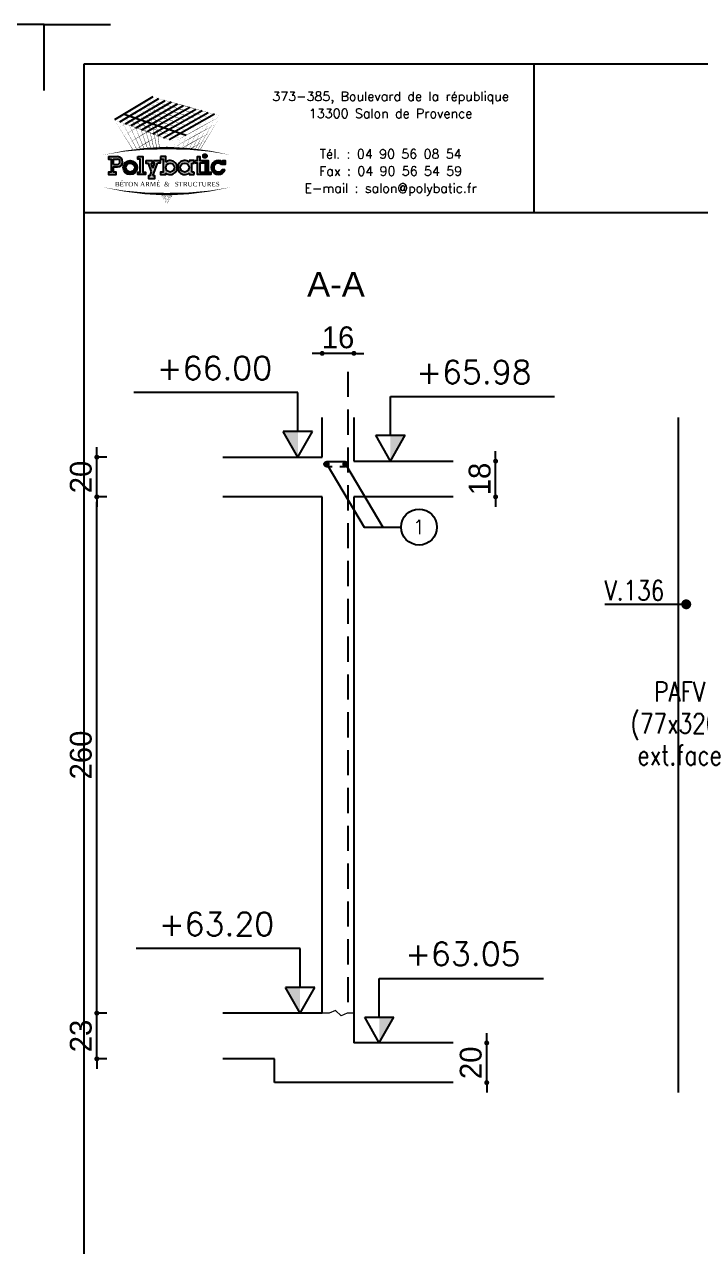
# Model space of a CAD drawing. Header units: metres. Extents: x -5618 to 118954, y -306 to 4637.
# Drawn here: x 44352 to 44693, y 978 to 1594 of the extents above; entities that cross this region are included whole.
import ezdxf
from ezdxf.enums import TextEntityAlignment as Align

# ---------------------------------------------------------------- set-up
doc = ezdxf.new("R2010")
doc.units = ezdxf.units.M
doc.linetypes.add('CACHEX2', pattern=[19.05, 12.7, -6.35])
for name, color, linetype in [('COTATION', 1, 'Continuous'), ('GO-FER-HA', 140, 'Continuous'), ('GO-TEXTE', 9, 'Continuous'), ('K_ENT_M_Building_V.76', 7, 'Continuous'), ('STR_COTATION', 1, 'Continuous'), ('STR_TS_TXT', 7, 'Continuous'), ('STR_VOI-POT', 6, 'Continuous')]:
    doc.layers.add(name, color=color, linetype=linetype)
doc.layers.add('Kofragna_forma', color=7, linetype='Continuous', lineweight=70)
doc.styles.add('GrDimensions', font='simplex.shx')
doc.styles.add('POLYBATIC', font='TIMES.TTF')
doc.styles.add('schéma', font='simplex.shx')
doc.styles.add('TEXTE', font='romans.shx')
doc.styles.add('TEXTE TS', font='romans.shx', dxfattribs={"width": 0.7, "oblique": 15})
doc.styles.add('TEXTEBA', font='ARIAL.TTF')
doc.dimstyles.new('COUPE-20', dxfattribs={"dimscale": 0.5, "dimtxt": 22, "dimasz": 5, "dimexe": 0.05, "dimexo": 0, "dimgap": 5, "dimtad": 1, "dimdec": 0, "dimdsep": 46, "dimtxsty": 'Standard', "dimblk1": 'DOT', "dimblk2": 'DOT', "dimsah": 1, "dimcen": 0, "dimdle": 150, "dimclrd": 1, "dimclre": 1, "dimclrt": 7, "dimadec": 0, "dimazin": 0, "dimtfac": 1, "dimtdec": 0, "dimtix": 1, "dimtmove": 2, "dimatfit": 3, "dimldrblk": 'DOT', "dimfxl": 0, "dimtvp": 1, "dimtolj": 1, "dimtzin": 0, "dimarcsym": 0})

# ---------------------------------------------------------------- blocks, each defined once
blk = doc.blocks.new('A$C492E529B')
h = blk.add_hatch(color=256)
h.paths.add_polyline_path([(-1.983, 0.1), (-2.083, 0.1), (-2.083, 0.3), (-1.933, 0.3, 1), (-1.933, 0.7), (-2.283, 0.7), (-2.283, 0.6), (-2.183, 0.6), (-2.183, 0.1), (-2.283, 0.1), (-2.283, 0), (-1.983, 0)])
h.paths.add_polyline_path([(-2.083, 0.4), (-2.083, 0.6), (-1.933, 0.6, -1), (-1.933, 0.4)], flags=16)
h = blk.add_hatch(color=256)
h.paths.add_polyline_path([(-1.158, 0.275, 1), (-1.708, 0.275, 1)])
h.paths.add_polyline_path([(-1.608, 0.275, -1), (-1.258, 0.275, -1)], flags=16)
for color, points in [(256, [(-0.938, 0.7), (-1.138, 0.7), (-1.138, 0.6), (-1.038, 0.6), (-1.038, 0.1), (-1.138, 0.1), (-1.138, 0), (-0.838, 0), (-0.838, 0.1), (-0.938, 0.1)]), (256, [(-0.367, 0.45), (-0.268, 0.45), (-0.268, 0.55), (-0.523, 0.55), (-0.523, 0.45), (-0.473, 0.45), (-0.543, 0.253), (-0.612, 0.45), (-0.562, 0.45), (-0.562, 0.55), (-0.818, 0.55), (-0.818, 0.45), (-0.718, 0.45), (-0.595, 0.101), (-0.648, -0.05), (-0.718, -0.05), (-0.718, -0.15), (-0.468, -0.15), (-0.468, -0.05), (-0.543, -0.05)]), (256, [(1.393, 0.55), (1.292, 0.55), (1.292, 0.7), (1.193, 0.7), (1.193, 0.55), (1.093, 0.55), (1.093, 0.45), (1.193, 0.45), (1.193, 0), (1.393, 0), (1.393, 0.1), (1.292, 0.1), (1.292, 0.45), (1.393, 0.45)]), (140, [(1.413, 0.725, 1), (1.563, 0.725, 1)]), (256, [(1.613, 0.55), (1.413, 0.55), (1.413, 0.45), (1.513, 0.45), (1.513, 0.1), (1.413, 0.1), (1.413, 0), (1.712, 0), (1.712, 0.1), (1.613, 0.1)]), (256, [(2.13, 0.4), (2.283, 0.4), (2.283, 0.55), (2.183, 0.55), (2.183, 0.487, 3.359496), (2.272, 0.2), (2.166, 0.2, -3.125802)])]:
    blk.add_hatch(color=color).paths.add_polyline_path(points)
h = blk.add_hatch(color=256)
h.paths.add_polyline_path([(-0.047, 0.487), (-0.047, 0.7), (-0.248, 0.7), (-0.248, 0.6), (-0.147, 0.6), (-0.147, 0.1), (-0.248, 0.1), (-0.248, 0), (-0.047, 0), (-0.047, 0.063, 2.12132)])
h.paths.add_polyline_path([(-0.047, 0.275, -1), (0.303, 0.275, -1)], flags=16)
h = blk.add_hatch(color=256)
h.paths.add_polyline_path([(1.073, 0.1), (0.973, 0.1), (0.973, 0.45), (1.073, 0.45), (1.073, 0.55), (0.873, 0.55), (0.873, 0.487, 2.12132), (0.873, 0.063), (0.873, 0), (1.073, 0)])
h.paths.add_polyline_path([(0.523, 0.275, -1), (0.873, 0.275, -1)], flags=16)
for p, q in [((0.873, 0.55), (0.873, 0.487)), ((1.073, 0.55), (0.873, 0.55)), ((1.073, 0.45), (1.073, 0.55)), ((-0.595, 0.101), (-0.718, 0.45)), ((-0.648, -0.05), (-0.595, 0.101)), ((-0.543, 0.253), (-0.612, 0.45)), ((-0.543, -0.05), (-0.367, 0.45)), ((-0.543, 0.253), (-0.473, 0.45)), ((0.873, 0.063), (0.873, 0)), ((0.973, 0.1), (0.973, 0.45)), ((0.973, 0.45), (1.073, 0.45)), ((1.073, 0.1), (0.973, 0.1)), ((1.073, 0), (1.073, 0.1)), ((2.166, 0.2), (2.272, 0.2)), ((0.873, 0), (1.073, 0))]:
    blk.add_line(p, q)
for points in [[(-2.283, 0.7), (-1.933, 0.7)], [(-2.283, 0.7), (-2.283, 0.6), (-2.183, 0.6), (-2.183, 0.1), (-2.283, 0.1), (-2.283, 0), (-1.983, 0), (-1.983, 0.1), (-2.083, 0.1), (-2.083, 0.3), (-1.933, 0.3)], [(-2.083, 0.4), (-2.083, 0.6), (-1.933, 0.6)], [(-1.138, 0.7), (-0.938, 0.7), (-0.938, 0.1), (-0.838, 0.1), (-0.838, 0), (-1.138, 0), (-1.138, 0.1), (-1.038, 0.1), (-1.038, 0.6), (-1.138, 0.6), (-1.138, 0.7)], [(-0.818, 0.55), (-0.562, 0.55)], [(-0.818, 0.55), (-0.818, 0.45), (-0.718, 0.45)], [(-0.612, 0.45), (-0.562, 0.45), (-0.562, 0.55)], [(-0.523, 0.55), (-0.268, 0.55), (-0.268, 0.45), (-0.367, 0.45)], [(-0.473, 0.45), (-0.523, 0.45), (-0.523, 0.55)], [(-0.248, 0.7), (-0.248, 0.6), (-0.147, 0.6), (-0.147, 0.1), (-0.248, 0.1), (-0.248, 0), (-0.047, 0), (-0.047, 0.063)], [(-0.047, 0.487), (-0.047, 0.7), (-0.248, 0.7)], [(1.093, 0.55), (1.193, 0.55), (1.193, 0.7), (1.292, 0.7), (1.292, 0.55), (1.393, 0.55), (1.393, 0.45), (1.292, 0.45), (1.292, 0.1), (1.393, 0.1), (1.393, 0), (1.193, 0), (1.193, 0.45), (1.093, 0.45)], [(1.093, 0.45), (1.093, 0.55)], [(1.413, 0.45), (1.413, 0.55), (1.613, 0.55), (1.613, 0.1), (1.712, 0.1), (1.712, 0), (1.413, 0), (1.413, 0.1), (1.513, 0.1), (1.513, 0.45), (1.413, 0.45)], [(2.183, 0.487), (2.183, 0.55), (2.283, 0.55), (2.283, 0.4), (2.13, 0.4)], [(-2.083, 0.4), (-1.933, 0.4)], [(-0.648, -0.05), (-0.718, -0.05), (-0.718, -0.15), (-0.468, -0.15), (-0.468, -0.05), (-0.543, -0.05)]]:
    blk.add_lwpolyline(points)
for centre, radius in [((-1.433, 0.275), 0.275), ((-1.433, 0.275), 0.175), ((0.128, 0.275), 0.175), ((0.698, 0.275), 0.175)]:
    blk.add_circle(centre, radius)
at = {"color": 140}
blk.add_circle((1.488, 0.725), 0.075, dxfattribs=at)
for centre, radius, start, end in [((-1.933, 0.5), 0.2, 270, 90), ((-1.933, 0.5), 0.1, 270, 90), ((0.128, 0.275), 0.275, 230.4788, 129.5212), ((0.698, 0.275), 0.275, 50.4788, 309.5212), ((2.008, 0.275), 0.275, 50.4788, 344.1734), ((2.008, 0.275), 0.175, 45.5847, 334.6231)]:
    blk.add_arc(centre, radius, start, end)
blk = doc.blocks.new('POLYBATIC')
at = {"color": 140}
for p, q in [((-0.43, 3.281), (-1.602, 2.578)), ((-1.435, 2.518), (-0.241, 3.228)), ((-1.268, 2.457), (-0.053, 3.175)), ((0.135, 3.121), (-1.101, 2.397)), ((-0.934, 2.337), (0.323, 3.068)), ((-0.767, 2.276), (0.511, 3.015)), ((-1.309, 2.754), (0.586, 2.109)), ((0.7, 2.962), (-0.6, 2.216)), ((-0.433, 2.156), (0.888, 2.908)), ((1.076, 2.855), (-0.266, 2.095)), ((-0.099, 2.035), (1.264, 2.802)), ((1.452, 2.749), (0.067, 1.974))]:
    blk.add_line(p, q, dxfattribs=at)
for points in [[(-1.016, 2.93, 0.0156, 0, 0), (-0.43, 3.281, 0, 0, 0)], [(-0.391, 2.983, 0, 0.0156, 0), (-0.923, 2.663, 0, 0, 0)], [(0.122, 2.71, 0.0156, 0, 0), (-0.869, 3.018, 0, 0, 0)], [(-0.491, 1.706, 0.0136, 0, 0), (-0.869, 3.018, 0, 0, 0)], [(-0.838, 2.873, 0.0156, 0, 0), (-0.241, 3.228, 0, 0, 0)], [(0.283, 2.803, 0.0156, 0, 0), (-0.723, 3.105, 0, 0, 0)], [(-0.398, 1.71, 0.014, 0, 0), (-0.723, 3.105, 0, 0, 0)], [(-0.661, 2.816, 0.0156, 0, 0), (-0.053, 3.175, 0, 0, 0)], [(0.444, 2.896, 0.0156, 0, 0), (-0.576, 3.193, 0, 0, 0)], [(-0.309, 1.714, 0.0145, 0, 0), (-0.576, 3.193, 0, 0, 0)], [(-0.483, 2.759, 0.0156, 0, 0), (0.135, 3.121, 0, 0, 0)], [(0.605, 2.988, 0.0156, 0, 0), (-0.43, 3.281, 0, 0, 0)], [(-0.225, 1.716, 0.0149, 0, 0), (-0.43, 3.281, 0, 0, 0)], [(-0.305, 2.702, 0.0156, 0, 0), (0.323, 3.068, 0, 0, 0)], [(-0.128, 2.646, 0.0156, 0, 0), (0.511, 3.015, 0, 0, 0)], [(1.641, 2.695, 0, 0.0156, 0), (0.605, 2.988, 0, 0, 0)], [(-1.602, 2.578, 0, 0.0156, 0), (-1.016, 2.93, 0, 0, 0)], [(-1.456, 2.344, 0, 0.0156, 0), (-0.923, 2.663, 0, 0, 0)], [(-0.522, 2.339, 0.0156, 0, 0), (-1.455, 2.666, 0, 0, 0)], [(-0.913, 1.673, 0.0116, 0, 0), (-1.455, 2.666, 0, 0, 0)], [(-1.435, 2.518, 0, 0.0156, 0), (-0.838, 2.873, 0, 0, 0)], [(-0.361, 2.432, 0.0156, 0, 0), (-1.309, 2.754, 0, 0, 0)], [(-0.8, 1.684, 0.0121, 0, 0), (-1.309, 2.754, 0, 0, 0)], [(-1.268, 2.457, 0, 0.0156, 0), (-0.661, 2.816, 0, 0, 0)], [(-0.2, 2.524, 0.0156, 0, 0), (-1.162, 2.842, 0, 0, 0)], [(-0.692, 1.693, 0.0126, 0, 0), (-1.162, 2.842, 0, 0, 0)], [(-1.101, 2.397, 0, 0.0156, 0), (-0.483, 2.759, 0, 0, 0)], [(-0.039, 2.617, 0.0156, 0, 0), (-1.016, 2.93, 0, 0, 0)], [(-0.589, 1.7, 0.0131, 0, 0), (-1.016, 2.93, 0, 0, 0)], [(-0.934, 2.337, 0, 0.0156, 0), (-0.305, 2.702, 0, 0, 0)], [(-0.352, 2.685, 0, 0.0156, 0), (-0.831, 2.397, 0, 0, 0)], [(-0.767, 2.276, 0, 0.0156, 0), (-0.128, 2.646, 0, 0, 0)], [(0.937, 2.305, 0, 0.0156, 0), (-0.039, 2.617, 0, 0, 0)], [(0.05, 2.589, 0.0156, 0, 0), (0.7, 2.962, 0, 0, 0)], [(1.113, 2.402, 0, 0.0156, 0), (0.122, 2.71, 0, 0, 0)], [(0.227, 2.532, 0.0156, 0, 0), (0.888, 2.908, 0, 0, 0)], [(1.289, 2.5, 0, 0.0156, 0), (0.283, 2.803, 0, 0, 0)], [(0.405, 2.475, 0.0156, 0, 0), (1.076, 2.855, 0, 0, 0)], [(1.465, 2.598, 0, 0.0156, 0), (0.444, 2.896, 0, 0, 0)], [(0.582, 2.418, 0.0156, 0, 0), (1.264, 2.802, 0, 0, 0)], [(0.76, 2.362, 0.0156, 0, 0), (1.452, 2.749, 0, 0, 0)], [(0.937, 2.305, 0.0156, 0, 0), (1.641, 2.695, 0, 0, 0)], [(1.012, 1.663, 0.012, 0, 0), (1.641, 2.695, 0, 0, 0)], [(-0.684, 2.246, 0.0156, 0, 0), (-1.602, 2.578, 0, 0, 0)], [(-1.031, 1.66, 0.0111, 0, 0), (-1.602, 2.578, 0, 0, 0)], [(-1.31, 2.109, 0, 0.0156, 0), (-0.831, 2.397, 0, 0, 0)], [(-0.312, 2.386, 0, 0.0156, 0), (-0.739, 2.131, 0, 0, 0)], [(0.234, 1.914, 0, 0.0156, 0), (-0.684, 2.246, 0, 0, 0)], [(-0.6, 2.216, 0, 0.0156, 0), (0.05, 2.589, 0, 0, 0)], [(0.41, 2.012, 0, 0.0156, 0), (-0.522, 2.339, 0, 0, 0)], [(-0.433, 2.156, 0, 0.0156, 0), (0.227, 2.532, 0, 0, 0)], [(0.586, 2.109, 0, 0.0156, 0), (-0.361, 2.432, 0, 0, 0)], [(-0.266, 2.095, 0, 0.0156, 0), (0.405, 2.475, 0, 0, 0)], [(0.762, 2.207, 0, 0.0156, 0), (-0.2, 2.524, 0, 0, 0)], [(-0.099, 2.035, 0, 0.0156, 0), (0.582, 2.418, 0, 0, 0)], [(0.067, 1.974, 0, 0.0156, 0), (0.76, 2.362, 0, 0, 0)], [(0.234, 1.914, 0, 0.0156, 0), (0.937, 2.305, 0, 0, 0)], [(0.689, 1.693, 0.0083, 0, 0), (0.937, 2.305, 0, 0, 0)], [(0.781, 1.685, 0.00933, 0, 0), (1.113, 2.402, 0, 0, 0)], [(0.852, 2.095, 0.0156, 0, 0), (1.491, 2.45, 0, 0, 0)], [(0.865, 1.678, 0.0103, 0, 0), (1.289, 2.5, 0, 0, 0)], [(0.942, 1.67, 0.0112, 0, 0), (1.465, 2.598, 0, 0, 0)], [(-1.165, 1.875, 0, 0.0156, 0), (-0.739, 2.131, 0, 0, 0)], [(-1.019, 1.641, 0, 0.0156, 0), (-0.646, 1.864, 0, 0, 0)], [(-0.273, 2.088, 0, 0.0156, 0), (-0.646, 1.864, 0, 0, 0)], [(0.213, 1.74, 0, 0.0156, 0), (0.852, 2.095, 0, 0, 0)], [(0.21, 1.716, 0.00323, 0, 0), (0.234, 1.914, 0, 0, 0)], [(0.349, 1.712, 0.00465, 0, 0), (0.41, 2.012, 0, 0, 0)], [(0.447, 1.708, 0.00693, 0.0156, 0), (0.767, 1.886, 0, 0, 0)], [(0.474, 1.706, 0.00597, 0, 0), (0.586, 2.109, 0, 0, 0)], [(0.587, 1.7, 0.00718, 0, 0), (0.762, 2.207, 0, 0, 0)], [(0.68, 1.675, 0.0156, 0, 0), (1.193, 1.96, 0, 0, 0)], [(0.765, 1.884, 0.0156, 0, 0), (1.342, 2.205, 0, 0, 0)], [(-1.953, 1.508, 0, 0.0781, -0.053843), (0, 1.719, 0, 0, 0)], [(-0.234, 1.79, 0, 0.00638, 0), (-0.365, 1.711, 0, 0.00638, 0)], [(1.953, 1.508, 0, 0.0781, 0.053843), (0, 1.719, 0, 0, 0)], [(0.96, 1.668, 0.00293, 0, 0), (1.044, 1.715, 0, 0, 0)], [(-1.953, 0.523, 0, 0.0781, 0.053843), (0, 0.312, 0, 0, 0)], [(1.953, 0.523, 0, 0.0781, -0.053843), (0, 0.312, 0, 0, 0)], [(0, 0, 0, 0.00381, 0), (-0.195, 0.315, 0, 0.00381, 0)], [(0, 0, 0, 0.00368, 0), (-0.171, 0.314, 0, 0.00368, 0)], [(0, 0, 0, 0.00356, 0), (-0.149, 0.314, 0, 0.00356, 0)], [(0, 0, 0, 0.00345, 0), (-0.128, 0.313, 0, 0.00345, 0)], [(0, 0, 0, 0.00334, 0), (-0.109, 0.313, 0, 0.00334, 0)], [(0, 0, 0, 0.00324, 0), (-0.09, 0.313, 0, 0.00324, 0)], [(0, 0, 0, 0.00315, 0), (-0.073, 0.313, 0, 0.00315, 0)], [(0, 0, 0, 0.00306, 0), (-0.056, 0.313, 0, 0.00306, 0)], [(0, 0, 0, 0.00306, 0), (-0.056, 0.313, 0, 0.00306, 0)], [(0, 0, 0, 0.00298, 0), (-0.041, 0.313, 0, 0.00298, 0)], [(0, 0, 0, 0.0051, 0), (0.038, 0.313, 0, 0.0051, 0)], [(0, 0, 0, 0.00425, 0), (0.127, 0.313, 0, 0.00425, 0)], [(0, 0, 0, 0.00408, 0), (0.145, 0.314, 0, 0.00408, 0)], [(0, 0, 0, 0.00392, 0), (0.162, 0.314, 0, 0.00392, 0)], [(0, 0, 0, 0.00378, 0), (0.177, 0.314, 0, 0.00378, 0)], [(0, 0, 0, 0.00365, 0), (0.191, 0.315, 0, 0.00365, 0)], [(0, 0, 0, 0.00486, 0), (0.064, 0.313, 0, 0.00486, 0)], [(0, 0, 0, 0.00464, 0), (0.087, 0.313, 0, 0.00464, 0)], [(0, 0, 0, 0.00443, 0), (0.108, 0.313, 0, 0.00443, 0)]]:
    blk.add_lwpolyline(points, format="xyseb", dxfattribs=at)
at = {"color": 5, "xscale": 0.78125, "yscale": 0.78125, "zscale": 0.78125}
blk.add_blockref('A$C492E529B', (0, 0.91), dxfattribs=at)
at = {"lineweight": 60, "style": 'POLYBATIC'}
for s, p in [('BÉTON ARMÉ', (-1.587, 0.547)), ('STRUCTURES', (0.24, 0.547))]:
    blk.add_text(s, height=0.1406, dxfattribs=at).set_placement(p)
at = {"color": 140, "style": 'POLYBATIC'}
blk.add_text('&', height=0.141, dxfattribs=at).set_placement((0, 0.547), align=Align.CENTER)
blk = doc.blocks.new('ime')
at = {"layer": 'COTATION', "const_width": 2.5}
blk.add_lwpolyline([(1.25, 0, -1), (-1.25, 0, -1)], format="xyb", close=True, dxfattribs=at)
at = {"layer": 'COTATION'}
blk.add_lwpolyline([(41.09, 0), (0, 0)], dxfattribs=at)
at = {"layer": 'COTATION', "color": 7, "style": 'TEXTE TS', "width": 0.8}
blk.add_attdef('NAME', (9.08, 2), '', height=10, dxfattribs=at)
blk = doc.blocks.new('_DOT')
at = {"color": 0, "linetype": 'ByBlock'}
blk.add_line((-0.5, 0), (-1, 0), dxfattribs=at)
at = {"color": 0, "linetype": 'ByBlock', "const_width": 0.5}
blk.add_lwpolyline([(-0.25, 0, 1), (0.25, 0, 1)], format="xyb", close=True, dxfattribs=at)
blk = doc.blocks.new('*D1022')
at = {"layer": 'COTATION', "color": 1, "lineweight": -2, "ltscale": 4.5}
for p, q in [((44393.31, 1095.79), (44388.29, 1095.79)), ((44388.31, 1098.29), (44388.31, 1100.79)), ((44388.31, 1072.79), (44388.31, 1095.79)), ((44393.31, 1072.79), (44388.29, 1072.79)), ((44388.31, 1070.29), (44388.31, 1067.79))]:
    blk.add_line(p, q, dxfattribs=at)
at = {"layer": 'DEFPOINTS', "color": 0, "lineweight": -3, "ltscale": 4.5}
for p in [(44388.31, 1095.79), (44451.87, 1095.79), (44451.87, 1072.79)]:
    blk.add_point(p, dxfattribs=at)
at = {"layer": 'COTATION', "color": 1, "lineweight": -2, "ltscale": 4.5, "xscale": 2.5, "yscale": 2.5, "zscale": 2.5}
for p, rotation in [((44388.31, 1095.79), 270), ((44388.31, 1072.79), 90)]:
    blk.add_blockref('_DOT', p, dxfattribs=dict(at, rotation=rotation))
at = {"layer": 'COTATION', "color": 7, "lineweight": -3, "ltscale": 4.5, "insert": (44380.31, 1084.29), "char_height": 11, "attachment_point": 5, "rotation": 90}
blk.add_mtext('\\A1;23', dxfattribs=at)
blk = doc.blocks.new('*D1023')
at = {"layer": 'COTATION', "color": 1, "lineweight": -2, "ltscale": 4.5}
for p, q in [((44393.31, 1355.79), (44388.29, 1355.79)), ((44388.31, 1098.29), (44388.31, 1353.29)), ((44393.31, 1095.79), (44388.29, 1095.79))]:
    blk.add_line(p, q, dxfattribs=at)
at = {"layer": 'DEFPOINTS', "color": 0, "lineweight": -3, "ltscale": 4.5}
for p in [(44388.31, 1355.79), (44451.87, 1355.79), (44451.87, 1095.79)]:
    blk.add_point(p, dxfattribs=at)
at = {"layer": 'COTATION', "color": 1, "lineweight": -2, "ltscale": 4.5, "xscale": 2.5, "yscale": 2.5, "zscale": 2.5}
for p, rotation in [((44388.31, 1355.79), 90), ((44388.31, 1095.79), 270)]:
    blk.add_blockref('_DOT', p, dxfattribs=dict(at, rotation=rotation))
at = {"layer": 'COTATION', "color": 7, "lineweight": -3, "ltscale": 4.5, "insert": (44380.31, 1225.79), "char_height": 11, "attachment_point": 5, "rotation": 90}
blk.add_mtext('\\A1;260', dxfattribs=at)
blk = doc.blocks.new('*D1024')
at = {"layer": 'COTATION', "color": 1, "lineweight": -2, "ltscale": 4.5}
for p, q in [((44388.31, 1378.29), (44388.31, 1380.79)), ((44393.31, 1375.79), (44388.29, 1375.79)), ((44388.31, 1355.79), (44388.31, 1375.79)), ((44393.31, 1355.79), (44388.29, 1355.79)), ((44388.31, 1353.29), (44388.31, 1350.79))]:
    blk.add_line(p, q, dxfattribs=at)
at = {"layer": 'DEFPOINTS', "color": 0, "lineweight": -3, "ltscale": 4.5}
for p in [(44388.31, 1375.79), (44451.87, 1375.79), (44451.87, 1355.79)]:
    blk.add_point(p, dxfattribs=at)
at = {"layer": 'COTATION', "color": 1, "lineweight": -2, "ltscale": 4.5, "xscale": 2.5, "yscale": 2.5, "zscale": 2.5}
for p, rotation in [((44388.31, 1375.79), 270), ((44388.31, 1355.79), 90)]:
    blk.add_blockref('_DOT', p, dxfattribs=dict(at, rotation=rotation))
at = {"layer": 'COTATION', "color": 7, "lineweight": -3, "ltscale": 4.5, "insert": (44380.31, 1365.79), "char_height": 11, "attachment_point": 5, "rotation": 90}
blk.add_mtext('\\A1;20', dxfattribs=at)
blk = doc.blocks.new('*D1025')
at = {"layer": 'DEFPOINTS', "color": 0, "lineweight": -3, "ltscale": 4.5}
for p in [(44501.87, 1428.07), (44501.87, 1395.79, 187.69), (44517.87, 1395.79, 187.69)]:
    blk.add_point(p, dxfattribs=at)
at = {"layer": 'STR_COTATION', "color": 1, "lineweight": -2, "ltscale": 4.5}
for p, q in [((44499.37, 1428.07), (44496.87, 1428.07)), ((44501.87, 1428.08), (44501.87, 1428.09)), ((44517.87, 1428.07), (44501.87, 1428.07)), ((44517.87, 1428.08), (44517.87, 1428.09)), ((44520.37, 1428.07), (44522.87, 1428.07))]:
    blk.add_line(p, q, dxfattribs=at)
at = {"layer": 'STR_COTATION', "color": 1, "lineweight": -2, "ltscale": 4.5, "xscale": 2.5, "yscale": 2.5, "zscale": 2.5}
blk.add_blockref('_DOT', (44501.87, 1428.07), dxfattribs=at)
at = {"layer": 'STR_COTATION', "color": 1, "lineweight": -2, "ltscale": 4.5, "xscale": 2.5, "yscale": 2.5, "zscale": 2.5, "rotation": 180}
blk.add_blockref('_DOT', (44517.87, 1428.07), dxfattribs=at)
at = {"layer": 'STR_COTATION', "color": 7, "lineweight": -3, "ltscale": 4.5, "insert": (44509.87, 1436.07), "char_height": 11, "attachment_point": 5}
blk.add_mtext('\\A1;16', dxfattribs=at)
blk = doc.blocks.new('*D1026')
at = {"layer": 'DEFPOINTS', "color": 0, "lineweight": -3, "ltscale": 4.5}
for p in [(44567.87, 1080.79, 187.69), (44584.78, 1080.79), (44565.9, 1060.79, 187.69)]:
    blk.add_point(p, dxfattribs=at)
at = {"layer": 'STR_COTATION', "color": 1, "lineweight": -2, "ltscale": 4.5}
for p, q in [((44584.78, 1083.29), (44584.78, 1085.79)), ((44584.78, 1060.79), (44584.78, 1080.79)), ((44584.8, 1080.79), (44584.81, 1080.79)), ((44584.8, 1060.79), (44584.81, 1060.79)), ((44584.78, 1058.29), (44584.78, 1055.79))]:
    blk.add_line(p, q, dxfattribs=at)
at = {"layer": 'STR_COTATION', "color": 1, "lineweight": -2, "ltscale": 4.5, "xscale": 2.5, "yscale": 2.5, "zscale": 2.5}
for p, rotation in [((44584.78, 1080.79), 270), ((44584.78, 1060.79), 90)]:
    blk.add_blockref('_DOT', p, dxfattribs=dict(at, rotation=rotation))
at = {"layer": 'STR_COTATION', "color": 7, "lineweight": -3, "ltscale": 4.5, "insert": (44576.78, 1070.79), "char_height": 11, "attachment_point": 5, "rotation": 90}
blk.add_mtext('\\A1;20', dxfattribs=at)
blk = doc.blocks.new('*D1027')
at = {"layer": 'DEFPOINTS', "color": 0, "lineweight": -3, "ltscale": 4.5}
for p in [(44567.87, 1373.79, 281.53), (44589.27, 1373.79), (44567.87, 1355.79, 281.53)]:
    blk.add_point(p, dxfattribs=at)
at = {"layer": 'STR_COTATION', "color": 1, "lineweight": -2, "ltscale": 4.5}
for p, q in [((44589.27, 1376.29), (44589.27, 1378.79)), ((44589.27, 1355.79), (44589.27, 1373.79)), ((44589.29, 1373.79), (44589.3, 1373.79)), ((44589.29, 1355.79), (44589.3, 1355.79)), ((44589.27, 1353.29), (44589.27, 1350.79))]:
    blk.add_line(p, q, dxfattribs=at)
at = {"layer": 'STR_COTATION', "color": 1, "lineweight": -2, "ltscale": 4.5, "xscale": 2.5, "yscale": 2.5, "zscale": 2.5}
for p, rotation in [((44589.27, 1373.79), 270), ((44589.27, 1355.79), 90)]:
    blk.add_blockref('_DOT', p, dxfattribs=dict(at, rotation=rotation))
at = {"layer": 'STR_COTATION', "color": 7, "lineweight": -3, "ltscale": 4.5, "insert": (44581.27, 1364.79), "char_height": 11, "attachment_point": 5, "rotation": 90}
blk.add_mtext('\\A1;18', dxfattribs=at)
blk = doc.blocks.new('mrega')
at = {"layer": 'STR_TS_TXT', "style": 'TEXTE TS', "width": 0.8}
for tag, p in [('ST10', (14.48, 0)), ('DIM', (14.48, -16)), ('NOTE', (14.48, -32))]:
    blk.add_attdef(tag, text='', height=10, dxfattribs=at).set_placement(p, align=Align.CENTER)

msp = doc.modelspace()

# ---------------------------------------------------------------- linework, layer by layer
at = {"color": 7, "linetype": 'Continuous', "lineweight": -3}
for p, q in [((44497.05, 1388.79, 187.69), (44482.3, 1388.79, 187.69)), ((44489.67, 1375.79, 187.69), (44482.3, 1388.79, 187.69)), ((44497.05, 1388.79, 187.69), (44482.3, 1388.79, 187.69)), ((44489.67, 1375.79, 187.69), (44482.3, 1388.79, 187.69)), ((44489.67, 1375.79, 187.69), (44497.05, 1388.79, 187.69)), ((44489.67, 1375.79, 187.69), (44497.05, 1388.79, 187.69)), ((44528.86, 1386.79, 281.53), (44543.61, 1386.79, 281.53)), ((44536.24, 1373.79, 281.53), (44528.86, 1386.79, 281.53)), ((44528.86, 1386.79, 281.53), (44543.61, 1386.79, 281.53)), ((44536.24, 1373.79, 281.53), (44528.86, 1386.79, 281.53)), ((44536.24, 1373.79, 281.53), (44543.61, 1386.79, 281.53)), ((44536.24, 1373.79, 281.53), (44543.61, 1386.79, 281.53)), ((44498.1, 1108.79, 187.69), (44483.35, 1108.79, 187.69)), ((44490.73, 1095.79, 187.69), (44483.35, 1108.79, 187.69)), ((44498.1, 1108.79, 187.69), (44483.35, 1108.79, 187.69)), ((44490.73, 1095.79, 187.69), (44483.35, 1108.79, 187.69)), ((44490.73, 1095.79, 187.69), (44498.1, 1108.79, 187.69)), ((44490.73, 1095.79, 187.69), (44498.1, 1108.79, 187.69)), ((44523.29, 1093.79, 187.69), (44538.04, 1093.79, 187.69)), ((44530.67, 1080.79, 187.69), (44523.29, 1093.79, 187.69)), ((44523.29, 1093.79, 187.69), (44538.04, 1093.79, 187.69)), ((44530.67, 1080.79, 187.69), (44523.29, 1093.79, 187.69)), ((44530.67, 1080.79, 187.69), (44538.04, 1093.79, 187.69)), ((44530.67, 1080.79, 187.69), (44538.04, 1093.79, 187.69))]:
    msp.add_line(p, q, dxfattribs=at)
for points in [[(44361.86, 1560.38), (44361.86, 1593.71), (44328.53, 1593.71)], [(44361.86, 1560.38), (44361.86, 1593.71), (44395.19, 1593.71)], [(44608.5, 1573.71), (44608.5, 1498.77)], [(45331.76, 1498.77), (44381.86, 1498.77)]]:
    msp.add_lwpolyline(points)
msp.add_lwpolyline([(44381.86, 1573.71), (44381.86, 913.78), (45331.76, 913.78), (45331.76, 1573.71)], close=True)
at = {"lineweight": 18, "elevation": 187.69}
msp.add_lwpolyline([(44517.87, 1095.79), (44514.41, 1095.79), (44511.39, 1094.36), (44508.64, 1097.14), (44505.48, 1095.79), (44501.87, 1095.79)], dxfattribs=at)
at = {"color": 7, "linetype": 'Continuous', "lineweight": -3}
for points in [[(44482.3, 1388.79, 187.69), (44489.67, 1375.79, 187.69), (44489.67, 1388.76, 187.69)], [(44482.3, 1388.79, 187.69), (44489.67, 1375.79, 187.69), (44489.67, 1388.76, 187.69)], [(44543.61, 1386.79, 281.53), (44536.24, 1373.79, 281.53), (44536.24, 1386.76, 281.53)], [(44543.61, 1386.79, 281.53), (44536.24, 1373.79, 281.53), (44536.24, 1386.76, 281.53)], [(44483.35, 1108.79, 187.69), (44490.73, 1095.79, 187.69), (44490.73, 1108.75, 187.69)], [(44483.35, 1108.79, 187.69), (44490.73, 1095.79, 187.69), (44490.73, 1108.75, 187.69)], [(44538.04, 1093.79, 187.69), (44530.67, 1080.79, 187.69), (44530.67, 1093.75, 187.69)], [(44538.04, 1093.79, 187.69), (44530.67, 1080.79, 187.69), (44530.67, 1093.75, 187.69)]]:
    msp.add_solid(points, dxfattribs=at)
at = {"layer": 'GO-FER-HA', "elevation": 93.84}
for points in [[(44504.25, 1372.22), (44523.03, 1340.59), (44541.61, 1340.59)], [(44513.58, 1372.22), (44532.36, 1340.59), (44541.61, 1340.59)]]:
    msp.add_lwpolyline(points, dxfattribs=at)
at = {"layer": 'GO-FER-HA'}
msp.add_circle((44550.67, 1340.59, 93.84), 9.06, dxfattribs=at)
at = {"layer": 'K_ENT_M_Building_V.76', "color": 30, "linetype": 'Continuous', "lineweight": -3}
for p, q in [((44483.17, 1408.29, 187.69), (44407.03, 1408.29, 187.69)), ((44483.17, 1408.29, 187.69), (44407.03, 1408.29, 187.69)), ((44489.67, 1408.29, 187.69), (44483.17, 1408.29, 187.69)), ((44489.67, 1408.29, 187.69), (44483.17, 1408.29, 187.69)), ((44489.67, 1388.79, 187.69), (44489.67, 1408.29, 187.69)), ((44489.67, 1388.79, 187.69), (44489.67, 1408.29, 187.69)), ((44536.24, 1386.79, 281.53), (44536.24, 1406.29, 281.53)), ((44536.24, 1406.29, 281.53), (44542.74, 1406.29, 281.53)), ((44536.24, 1386.79, 281.53), (44536.24, 1406.29, 281.53)), ((44536.24, 1406.29, 281.53), (44542.74, 1406.29, 281.53)), ((44542.74, 1406.29, 281.53), (44618.88, 1406.29, 281.53)), ((44542.74, 1406.29, 281.53), (44618.88, 1406.29, 281.53)), ((44484.23, 1128.29, 187.69), (44408.09, 1128.29, 187.69)), ((44484.23, 1128.29, 187.69), (44408.09, 1128.29, 187.69)), ((44490.73, 1128.29, 187.69), (44484.23, 1128.29, 187.69)), ((44490.73, 1128.29, 187.69), (44484.23, 1128.29, 187.69)), ((44490.73, 1108.79, 187.69), (44490.73, 1128.29, 187.69)), ((44490.73, 1108.79, 187.69), (44490.73, 1128.29, 187.69)), ((44530.67, 1093.79, 187.69), (44530.67, 1113.29, 187.69)), ((44530.67, 1113.29, 187.69), (44537.17, 1113.29, 187.69)), ((44530.67, 1093.79, 187.69), (44530.67, 1113.29, 187.69)), ((44530.67, 1113.29, 187.69), (44537.17, 1113.29, 187.69)), ((44537.17, 1113.29, 187.69), (44613.31, 1113.29, 187.69)), ((44537.17, 1113.29, 187.69), (44613.31, 1113.29, 187.69))]:
    msp.add_line(p, q, dxfattribs=at)
at = {"layer": 'Kofragna_forma', "color": 4, "lineweight": -3}
for p, q in [((44501.87, 1375.79, 187.69), (44501.87, 1395.79, 187.69)), ((44517.87, 1395.79, 187.69), (44517.87, 1373.79, 187.69)), ((44681.25, 1395.79, 187.69), (44681.25, 1355.79, 187.69)), ((44451.87, 1375.79, 187.69), (44501.87, 1375.79, 187.69)), ((44517.87, 1373.79, 281.53), (44567.87, 1373.79, 281.53)), ((44501.87, 1355.79, 187.69), (44451.87, 1355.79, 187.69)), ((44501.87, 1095.79, 187.69), (44501.87, 1355.79, 187.69)), ((44517.87, 1355.79, 187.69), (44517.87, 1080.79, 187.69)), ((44567.87, 1355.79, 281.53), (44517.87, 1355.79, 281.53)), ((44681.25, 1355.79, 187.69), (44681.25, 1156.79, 187.69)), ((44681.25, 1156.79, 187.69), (44681.25, 1055.79, 187.69)), ((44501.87, 1095.79, 187.69), (44451.87, 1095.79, 187.69)), ((44567.87, 1080.79, 187.69), (44517.87, 1080.79, 187.69)), ((44477.87, 1072.79, 187.69), (44451.87, 1072.79, 187.69)), ((44477.87, 1060.79, 187.69), (44477.87, 1072.79, 187.69)), ((44567.87, 1060.79, 187.69), (44477.87, 1060.79, 187.69))]:
    msp.add_line(p, q, dxfattribs=at)
at = {"layer": 'STR_VOI-POT', "color": 1, "linetype": 'CACHEX2', "elevation": 187.69}
msp.add_lwpolyline([(44514.87, 1418.79), (44514.87, 1095.79)], dxfattribs=at)
at = {"layer": 'STR_VOI-POT', "const_width": 1.44, "elevation": 93.84}
for points in [[(44503.53, 1372.22, -1), (44504.97, 1372.22, -1)], [(44512.71, 1372.22, -1), (44514.15, 1372.22, -1)]]:
    msp.add_lwpolyline(points, format="xyb", close=True, dxfattribs=at)
at = {"layer": 'STR_VOI-POT', "elevation": 93.84}
msp.add_lwpolyline([(44506.86, 1370.92), (44504.25, 1370.92, -0.414214), (44502.94, 1372.22), (44502.94, 1372.31, -0.414214), (44504.25, 1373.62), (44513.43, 1373.62, -0.431995), (44514.74, 1372.22), (44514.74, 1372.22, -0.414214), (44513.43, 1370.92), (44510.82, 1370.92)], format="xyb", dxfattribs=at)

# ---------------------------------------------------------------- block references
at = {"xscale": 16.49835000000894, "yscale": 16.49834999989253, "zscale": 16.49835000000003}
msp.add_blockref('POLYBATIC', (44423.63, 1503.09), dxfattribs=at)
at = {"layer": 'COTATION'}
ref = msp.add_blockref('ime', (44685.31, 1301.69, 187.69), dxfattribs=dict(at, xscale=-1))
ref.add_attrib('NAME', 'V.136', (44644.1, 1303.69, 187.69), dxfattribs={"color": 7, "height": 10, "style": 'TEXTE TS', "width": 0.8})
at = {"layer": 'STR_TS_TXT'}
msp.add_blockref('mrega', (44667.5, 1252.69, 281.53), dxfattribs=at).add_auto_attribs({'NOTE': 'ext.face', 'ST10': 'PAFV', 'DIM': '(77x320)'})

# ---------------------------------------------------------------- texts
at = {"style": 'schéma'}
for s, p in [('373-385, Boulevard de la république', (44536.38, 1555.18)), ('13300 Salon de Provence', (44536.38, 1546.55)), ('Tél. : 04 90 56 08 54', (44536.38, 1526.16)), ('Fax : 04 90 56 54 59', (44536.38, 1517.53)), ('E-mail : salon@polybatic.fr', (44536.38, 1508.9))]:
    msp.add_text(s, height=4.6662, dxfattribs=at).set_placement(p, align=Align.CENTER)
at = {"layer": 'GO-FER-HA', "style": 'TEXTE'}
msp.add_text('1', height=7.2, dxfattribs=at).set_placement((44550.67, 1340.59, 93.84), align=Align.MIDDLE_CENTER)
at = {"layer": 'GO-TEXTE', "style": 'TEXTEBA'}
msp.add_text('A-A', height=12.497, dxfattribs=at).set_placement((44494.28, 1456.62, 187.69))
at = {"layer": 'K_ENT_M_Building_V.76', "color": 0, "linetype": 'Continuous', "lineweight": -3, "char_height": 11.7, "style": 'GrDimensions'}
for s, insert, attachment_point in [('+66.00', (44476.67, 1414.79, 187.69), 9), ('+65.98', (44549.24, 1412.79, 281.53), 7), ('\\A1;+63.20', (44477.73, 1134.79, 187.69), 9), ('\\A1;+63.05', (44543.67, 1119.79, 187.69), 7)]:
    msp.add_mtext(s, dxfattribs=dict(at, insert=insert, attachment_point=attachment_point))

# ---------------------------------------------------------------- dimensions: what is measured, and where the dimension line sits
at = {"layer": 'COTATION', "lineweight": -3, "ltscale": 4.5}
for base, p1, p2, picture, middle in [((44388.31, 1375.79, 93.84), (44451.87, 1355.79, 93.84), (44451.87, 1375.79, 93.84), '*D1024', (44380.31, 1365.79, 93.84)), ((44388.31, 1355.79, 93.84), (44451.87, 1095.79, 93.84), (44451.87, 1355.79, 93.84), '*D1023', (44380.31, 1225.79, 93.84)), ((44388.31, 1095.79, 93.84), (44451.87, 1072.79, 93.84), (44451.87, 1095.79, 93.84), '*D1022', (44380.31, 1084.29, 93.84))]:
    dim = msp.add_linear_dim(base=base, p1=p1, p2=p2, angle=90, dimstyle='COUPE-20', dxfattribs=at)
    dim.commit()
    dim.dimension.update_dxf_attribs({"geometry": picture, "text_midpoint": middle})
at = {"layer": 'STR_COTATION', "lineweight": -3, "ltscale": 4.5}
for base, p1, p2, angle, picture, middle in [((44501.87, 1428.07), (44517.87, 1395.79, 187.69), (44501.87, 1395.79, 187.69), 180, '*D1025', (44509.87, 1436.07)), ((44589.27, 1373.79), (44567.87, 1355.79, 281.53), (44567.87, 1373.79, 281.53), 90, '*D1027', (44581.27, 1364.79)), ((44584.78, 1080.79), (44565.9, 1060.79, 187.69), (44567.87, 1080.79, 187.69), 90, '*D1026', (44576.78, 1070.79))]:
    dim = msp.add_linear_dim(base=base, p1=p1, p2=p2, angle=angle, dimstyle='COUPE-20', override={"dimfxl": 0.1}, dxfattribs=at)
    dim.commit()
    dim.dimension.update_dxf_attribs({"geometry": picture, "text_midpoint": middle})

doc.saveas('drawing.dxf')
